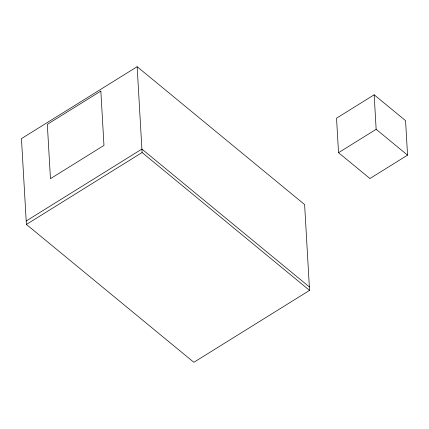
<?xml version="1.0" encoding="UTF-8"?>
<svg xmlns="http://www.w3.org/2000/svg" width="429" height="429" viewBox="0 0 429 429"><rect width="100%" height="100%" fill="white"/><g stroke="black" fill="none" stroke-linecap="round" stroke-linejoin="round"><path stroke-width="0.64" d="M137.146 66.699L21.45 138.621L26.4 224.447L193.86 362.301L309.556 290.379L304.611 204.553L137.146 66.699L142.096 152.526L309.556 290.379M26.201 220.994L141.897 149.072L309.357 286.926M26.4 224.447L142.096 152.526M374.163 94.798L336.54 118.19L338.529 152.692L369.927 178.534L407.55 155.148L405.561 120.646L374.163 94.798L376.153 129.301L407.55 155.148M338.529 152.692L376.153 129.301M100.842 91.087L47.324 124.356L50.456 178.684L103.974 145.415L100.842 91.087"/></g></svg>
